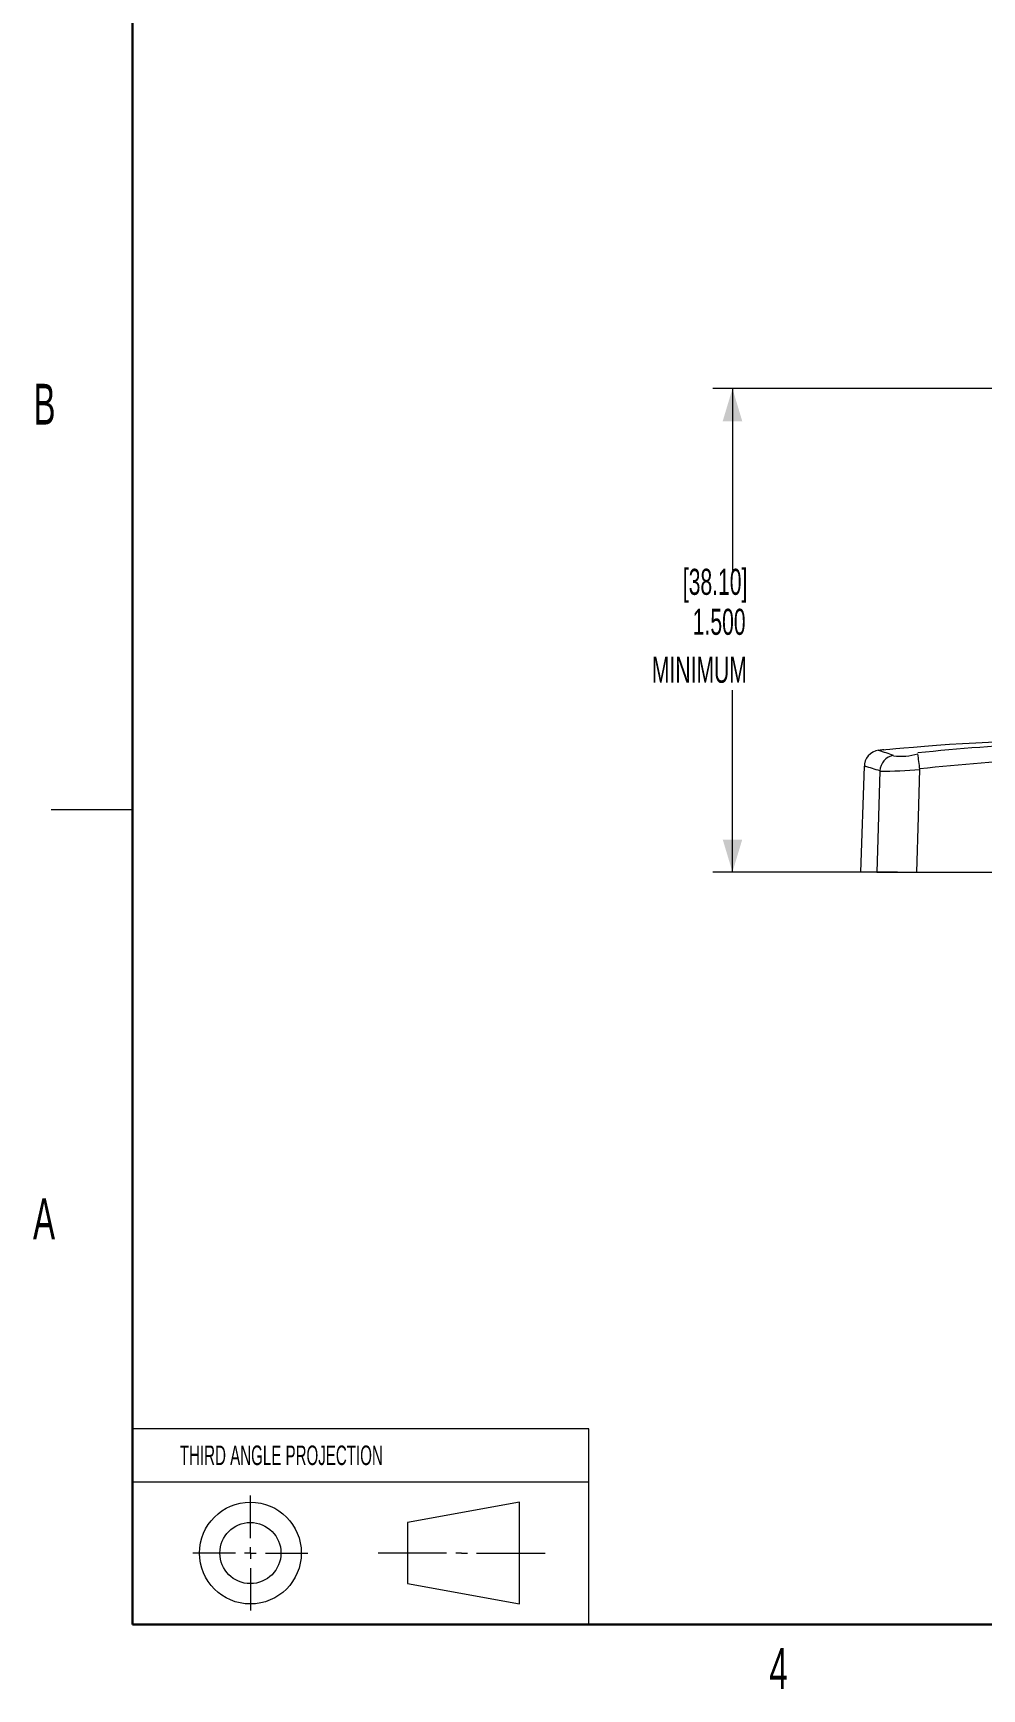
# Model space of a CAD drawing. Header units: inches. Extents: x 0.2 to 16.8, y 0.2 to 10.8.
# Drawn here: x 0.19 to 3.11, y 0.3 to 5.38 of the extents above; entities that cross this region are included whole.
import ezdxf

# ---------------------------------------------------------------- set-up
doc = ezdxf.new("R2010")
doc.units = ezdxf.units.IN
doc.header["$MEASUREMENT"] = 0
doc.styles.add('SLDTEXTSTYLE0', font='TXT', dxfattribs={"width": 0.605})
doc.styles.add('SLDTEXTSTYLE12', font='TXT', dxfattribs={"width": 0.5775})
doc.dimstyles.new('SLDDIMSTYLE0', dxfattribs={"dimtxt": 0.08, "dimasz": 0.1, "dimexe": 0, "dimexo": 0.0625, "dimgap": 0.02, "dimtad": 0, "dimtih": 1, "dimtoh": 1, "dimdec": 3, "dimzin": 12, "dimdsep": 46, "dimtxsty": 'SLDTEXTSTYLE0', "dimsah": 1, "dimcen": 0.09, "dimadec": 0, "dimazin": 0, "dimtfac": 1, "dimtdec": 3, "dimtofl": 0, "dimtmove": 0, "dimatfit": 3, "dimfxl": 1, "dimtolj": 1, "dimtzin": 12, "dimarcsym": 0})

# ---------------------------------------------------------------- blocks, each defined once
blk = doc.blocks.new('*D4')
at = {"color": 7, "linetype": 'Continuous', "lineweight": 0}
for p, q in [((3.5767, 4.2923), (2.281, 4.2923)), ((2.341, 4.2923), (2.341, 3.7345)), ((2.341, 2.8086), (2.341, 3.3664)), ((2.8472, 2.8086), (2.281, 2.8086))]:
    blk.add_line(p, q, dxfattribs=at)
for points in [[(2.341, 4.2923), (2.311, 4.1923), (2.371, 4.1923)], [(2.341, 2.8086), (2.371, 2.9086), (2.311, 2.9086)]]:
    blk.add_solid(points, dxfattribs=at)
at = {"color": 7, "linetype": 'Continuous', "lineweight": 0, "char_height": 0.08, "attachment_point": 1, "style": 'SLDTEXTSTYLE0'}
for s, insert in [('{[38.10]}', (2.1887, 3.7394)), ('{1.500}', (2.2192, 3.6167)), ('{MINIMUM}', (2.0938, 3.4695))]:
    blk.add_mtext(s, dxfattribs=dict(at, insert=insert))

msp = doc.modelspace()

# ---------------------------------------------------------------- linework, layer by layer
at = {"color": 7, "linetype": 'Continuous', "lineweight": 30}
for p, q in [((0.5, 10.5), (0.5, 0.5)), ((0.5, 0.5), (16.5, 0.5))]:
    msp.add_line(p, q, dxfattribs=at)
at = {"color": 7, "linetype": 'Continuous', "lineweight": 15}
for p, q in [((2.7903, 3.1812), (2.7901, 3.1813)), ((2.7455, 3.1335), (2.7342, 2.8086)), ((2.7845, 2.8086), (2.7342, 2.8086)), ((2.7845, 2.8086), (2.9072, 2.8086)), ((2.9072, 2.8086), (8.4362, 2.8086)), ((1.9, 1.1), (0.5, 1.1)), ((1.9, 0.5), (1.9, 1.1)), ((1.6875, 0.875), (1.3438, 0.8125)), ((1.6875, 0.5625), (1.6875, 0.875)), ((1.3438, 0.8125), (1.3438, 0.625)), ((1.3438, 0.625), (1.6875, 0.5625))]:
    msp.add_line(p, q, dxfattribs=at)
at = {"color": 7, "linetype": 'Continuous', "lineweight": 0}
for p, q in [((0.5, 3), (0.25, 3)), ((0.5, 0.9375), (1.9, 0.9375)), ((0.8615, 0.7648), (0.8615, 0.895)), ((0.8155, 0.7188), (0.6853, 0.7188)), ((0.8615, 0.7188), (0.8438, 0.7188)), ((0.8615, 0.7188), (0.8615, 0.7365)), ((0.8615, 0.7188), (0.8792, 0.7188)), ((0.8615, 0.7188), (0.8615, 0.701)), ((0.9075, 0.7188), (1.0378, 0.7188)), ((1.4638, 0.7188), (1.2535, 0.7188)), ((1.5098, 0.7188), (1.4921, 0.7188)), ((1.5098, 0.7188), (1.5275, 0.7188)), ((1.5558, 0.7188), (1.766, 0.7188)), ((0.8615, 0.6727), (0.8615, 0.5425))]:
    msp.add_line(p, q, dxfattribs=at)
at = {"color": 7, "linetype": 'Continuous', "lineweight": 15, "flags": 128}
msp.add_lwpolyline([(2.8058, 3.1841), (2.8054, 3.1841), (2.8112, 3.1846), (2.8239, 3.1858), (2.8423, 3.1876), (2.8671, 3.1898), (2.8962, 3.1924), (2.9304, 3.1952), (2.9671, 3.1981), (3.007, 3.2009), (3.0469, 3.2034), (3.088, 3.2055), (3.1266, 3.2071), (3.164, 3.2081), (3.2047, 3.2086)], dxfattribs=at)
at = {"color": 7, "linetype": 'Continuous', "lineweight": 0, "flags": 128}
for points in [[(2.7934, 3.1191), (2.7874, 2.9101), (2.7845, 2.8086)], [(2.9072, 2.8086), (2.912, 2.9777), (2.9163, 3.1238)]]:
    msp.add_lwpolyline(points, dxfattribs=at)
at = {"color": 7, "linetype": 'Continuous', "lineweight": 15}
msp.add_circle((0.8615, 0.7188), 0.1562, dxfattribs=at)
at = {"color": 7, "linetype": 'Continuous', "lineweight": 0}
msp.add_circle((0.8615, 0.7188), 0.0938, dxfattribs=at)
for centre, radius, start, end in [((3.5719, -3.2227), 6.4313, 89.11107, 95.91001), ((2.5628, 2.4163), 0.7981, 70.0554, 73.4381), ((2.8438, 3.117), 0.0504, 99.9801, 177.6016), ((2.8572, 3.363), 0.1988, 263.6123, 285.3229), ((-0.5887, 2.6669), 3.5346, 7.4267, 8.2096), ((3.5629, -2.7456), 5.9062, 88.94469, 96.2856), ((2.3334, 1.726), 1.4671, 71.7251, 73.5985), ((2.8085, 4.2526), 1.134, 269.2366, 275.452)]:
    msp.add_arc(centre, radius, start, end, dxfattribs=at)
at = {"color": 7, "linetype": 'Continuous', "lineweight": 15}
for centre, radius, start, end in [((2.7947, 3.1338), 0.0489, 95.5139, 183.5787), ((3.1717, 0.4586), 2.75, 97.6461, 97.9735)]:
    msp.add_arc(centre, radius, start, end, dxfattribs=at)

# ---------------------------------------------------------------- texts
at = {"color": 7, "linetype": 'Continuous', "lineweight": 0, "attachment_point": 1}
for s, insert, char_height, style in [('{B}', (0.1958, 4.307), 0.125, 'SLDTEXTSTYLE0'), ('{A}', (0.1944, 1.807), 0.125, 'SLDTEXTSTYLE0'), ('{THIRD ANGLE PROJECTION}', (0.6449, 1.0488), 0.06, 'SLDTEXTSTYLE12'), ('{4}', (2.4543, 0.427), 0.125, 'SLDTEXTSTYLE0')]:
    msp.add_mtext(s, dxfattribs=dict(at, insert=insert, char_height=char_height, style=style))

# ---------------------------------------------------------------- dimensions: what is measured, and where the dimension line sits
at = {"color": 7, "linetype": 'Continuous', "lineweight": 0}
dim = msp.add_linear_dim(base=(2.341, 4.2923), p1=(2.9072, 2.8086), p2=(3.6367, 4.2923), angle=90, text='[38.10]\\P1.500\\PMINIMUM', dimstyle='SLDDIMSTYLE0', override={"dimtxt": 0.08, "dimasz": 0.1, "dimexe": 0.06, "dimexo": 0.06, "dimgap": 0.06, "dimzin": 12, "dimtzin": 12}, dxfattribs=at)
dim.commit()
dim.dimension.update_dxf_attribs({"geometry": '*D4', "text_midpoint": (2.341, 3.5504), "dimtype": 160})

doc.saveas('drawing.dxf')
